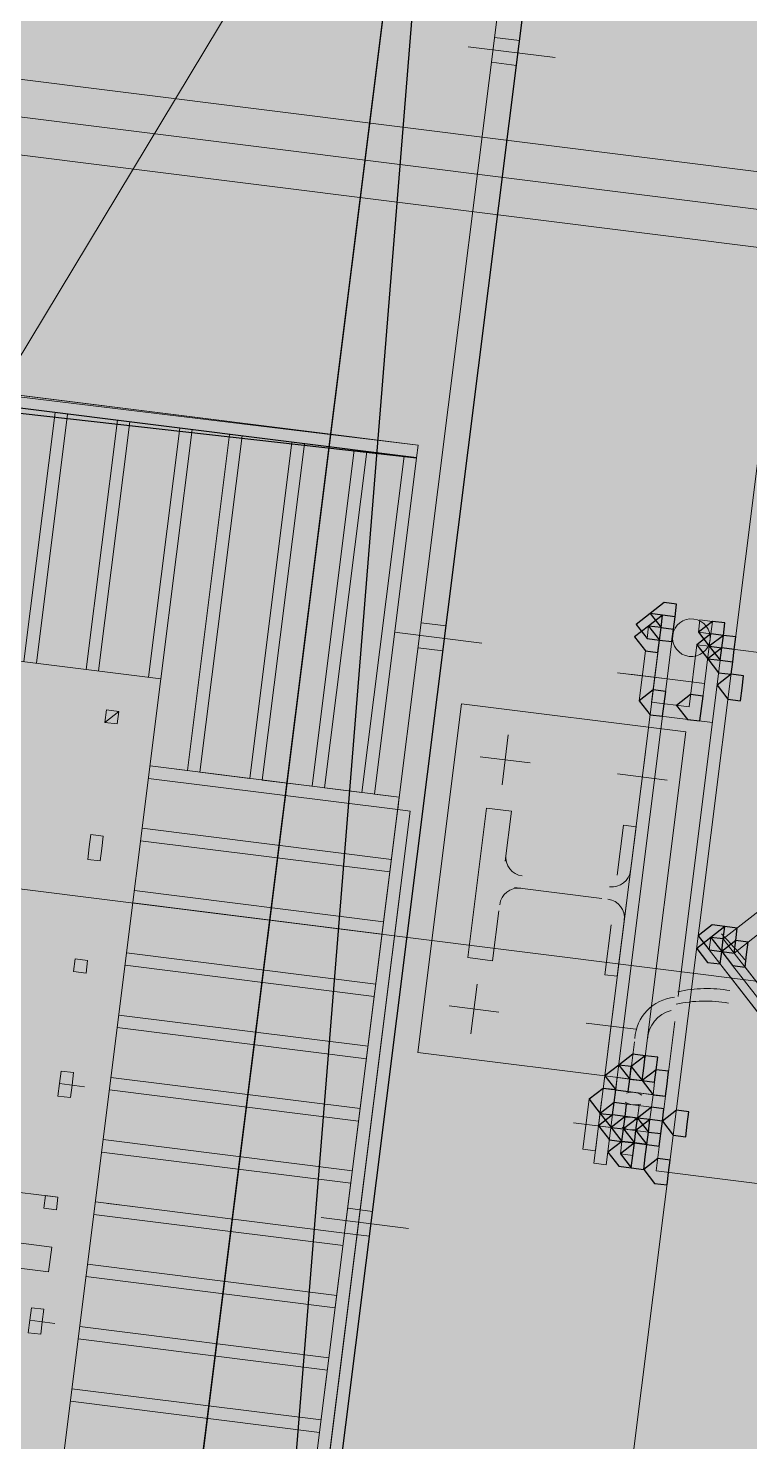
# Model space of a CAD drawing. Header units: metres. Extents: x -4 to 509425, y 7549 to 4732445.
# Drawn here: x 475993.408 to 475993.894, y 4719721.351 to 4719722.305 of the extents above; entities that cross this region are included whole.
import ezdxf

# ---------------------------------------------------------------- set-up
doc = ezdxf.new("R2010")
doc.units = ezdxf.units.M
doc.header["$LTSCALE"] = 0.01
doc.header["$MEASUREMENT"] = 0
doc.layers.get('0').update_dxf_attribs({"lineweight": 0})
doc.layers.add('_SUBESTACIÓN', color=1, linetype='Continuous')
doc.layers.add('SUBESTACION LA VID', color=253, linetype='Continuous')

# ---------------------------------------------------------------- blocks, each defined once
blk = doc.blocks.new('A$Cfff6051d')
at = {"layer": 'SUBESTACION LA VID', "transparency": 33554687}
h = blk.add_hatch(color=256, dxfattribs=at)
h.dxf.hatch_style = 2
h.paths.add_polyline_path([(475993.84363, 4719721.90771), (475993.84468, 4719721.91611), (475993.83628, 4719721.91716), (475993.82682, 4719721.90981), (475993.83417, 4719721.90036), (475993.84257, 4719721.89931)])
h = blk.add_hatch(color=256, dxfattribs=at)
h.dxf.hatch_style = 2
h.paths.add_polyline_path([(475993.83417, 4719721.90036), (475993.83522, 4719721.90876), (475993.82682, 4719721.90981), (475993.81737, 4719721.90247), (475993.82472, 4719721.89301), (475993.83312, 4719721.89196)])
h = blk.add_hatch(color=256, dxfattribs=at)
h.dxf.hatch_style = 2
h.paths.add_polyline_path([(475993.84257, 4719721.89931), (475993.84363, 4719721.90771), (475993.83522, 4719721.90876), (475993.82577, 4719721.90141), (475993.83312, 4719721.89196), (475993.84152, 4719721.89091)])
h = blk.add_hatch(color=256, dxfattribs=at)
h.dxf.hatch_style = 2
h.paths.add_polyline_path([(475993.83312, 4719721.89196), (475993.83417, 4719721.90036), (475993.82577, 4719721.90141), (475993.81632, 4719721.89407), (475993.82366, 4719721.88461), (475993.83206, 4719721.88356)])
h = blk.add_hatch(color=256, dxfattribs=at)
h.dxf.hatch_style = 2
h.paths.add_polyline_path([(475993.87512, 4719721.8867), (475993.87617, 4719721.8951), (475993.86777, 4719721.89615), (475993.85832, 4719721.8888), (475993.86567, 4719721.87935), (475993.87407, 4719721.87829)])
h = blk.add_hatch(color=256, dxfattribs=at)
h.dxf.hatch_style = 2
h.paths.add_polyline_path([(475993.87617, 4719721.8951), (475993.87723, 4719721.9035), (475993.86883, 4719721.90455), (475993.85937, 4719721.8972), (475993.86672, 4719721.88775), (475993.87512, 4719721.8867)])
h = blk.add_hatch(color=256, dxfattribs=at)
h.dxf.hatch_style = 2
h.paths.add_polyline_path([(475993.88247, 4719721.87724), (475993.88352, 4719721.88564), (475993.87512, 4719721.8867), (475993.86567, 4719721.87935), (475993.87302, 4719721.86989), (475993.88142, 4719721.86884)])
h = blk.add_hatch(color=256, dxfattribs=at)
h.dxf.hatch_style = 2
h.paths.add_polyline_path([(475993.88352, 4719721.88564), (475993.88457, 4719721.89404), (475993.87617, 4719721.8951), (475993.86672, 4719721.88775), (475993.87407, 4719721.87829), (475993.88247, 4719721.87724)])
h = blk.add_hatch(color=256, dxfattribs=at)
h.dxf.hatch_style = 2
h.paths.add_polyline_path([(475993.88352, 4719721.88564), (475993.88457, 4719721.89404), (475993.87617, 4719721.8951), (475993.86672, 4719721.88775), (475993.87407, 4719721.87829), (475993.88247, 4719721.87724)])
h = blk.add_hatch(color=256, dxfattribs=at)
h.dxf.hatch_style = 2
h.paths.add_polyline_path([(475993.88876, 4719721.85939), (475993.88982, 4719721.86779), (475993.88142, 4719721.86884), (475993.87196, 4719721.86149), (475993.87931, 4719721.85204), (475993.88771, 4719721.85099)])
h = blk.add_hatch(color=256, dxfattribs=at)
h.dxf.hatch_style = 2
h.paths.add_polyline_path([(475993.83626, 4719721.84891), (475993.83731, 4719721.85731), (475993.8289, 4719721.85836), (475993.81945, 4719721.85101), (475993.8268, 4719721.84156), (475993.8352, 4719721.84051)])
h = blk.add_hatch(color=256, dxfattribs=at)
h.dxf.hatch_style = 2
h.paths.add_polyline_path([(475993.83626, 4719721.84891), (475993.83731, 4719721.85731), (475993.8289, 4719721.85836), (475993.81945, 4719721.85101), (475993.8268, 4719721.84156), (475993.8352, 4719721.84051)])
h = blk.add_hatch(color=256, dxfattribs=at)
h.dxf.hatch_style = 2
h.paths.add_polyline_path([(475993.86146, 4719721.84575), (475993.86251, 4719721.85415), (475993.85411, 4719721.8552), (475993.84466, 4719721.84785), (475993.852, 4719721.8384), (475993.8604, 4719721.83735)])
h = blk.add_hatch(color=256, dxfattribs=at)
h.dxf.hatch_style = 2
h.paths.add_polyline_path([(475993.8761, 4719721.69033), (475993.87715, 4719721.69873), (475993.86875, 4719721.69978), (475993.8593, 4719721.69243), (475993.86665, 4719721.68298), (475993.87505, 4719721.68193)])
h = blk.add_hatch(color=256, dxfattribs=at)
h.dxf.hatch_style = 2
h.paths.add_polyline_path([(475993.8845, 4719721.68927), (475993.88555, 4719721.69767), (475993.87715, 4719721.69873), (475993.8677, 4719721.69138), (475993.87505, 4719721.68193), (475993.88345, 4719721.68087)])
h = blk.add_hatch(color=256, dxfattribs=at)
h.dxf.hatch_style = 2
h.paths.add_polyline_path([(475993.87505, 4719721.68193), (475993.8761, 4719721.69033), (475993.8677, 4719721.69138), (475993.85825, 4719721.68403), (475993.86559, 4719721.67458), (475993.87399, 4719721.67353)])
h = blk.add_hatch(color=256, dxfattribs=at)
h.dxf.hatch_style = 2
h.paths.add_polyline_path([(475993.89185, 4719721.67982), (475993.8929, 4719721.68822), (475993.8845, 4719721.68927), (475993.87505, 4719721.68193), (475993.88239, 4719721.67247), (475993.89079, 4719721.67142)])
h = blk.add_hatch(color=256, dxfattribs=at)
h.dxf.hatch_style = 2
h.paths.add_polyline_path([(475993.82251, 4719721.60319), (475993.82357, 4719721.61159), (475993.81517, 4719721.61264), (475993.80571, 4719721.6053), (475993.81306, 4719721.59584), (475993.82146, 4719721.59479)])
h = blk.add_hatch(color=256, dxfattribs=at)
h.dxf.hatch_style = 2
h.paths.add_polyline_path([(475993.83091, 4719721.60214), (475993.83197, 4719721.61054), (475993.82357, 4719721.61159), (475993.81411, 4719721.60424), (475993.82146, 4719721.59479), (475993.82986, 4719721.59374)])
h = blk.add_hatch(color=256, dxfattribs=at)
h.dxf.hatch_style = 2
h.paths.add_polyline_path([(475993.81306, 4719721.59584), (475993.81411, 4719721.60424), (475993.80571, 4719721.6053), (475993.79626, 4719721.59795), (475993.80361, 4719721.5885), (475993.81201, 4719721.58744)])
h = blk.add_hatch(color=256, dxfattribs=at)
h.dxf.hatch_style = 2
h.paths.add_polyline_path([(475993.83826, 4719721.59268), (475993.83931, 4719721.60108), (475993.83091, 4719721.60214), (475993.82146, 4719721.59479), (475993.82881, 4719721.58534), (475993.83721, 4719721.58428)])
h = blk.add_hatch(color=256, dxfattribs=at)
h.dxf.hatch_style = 2
h.paths.add_polyline_path([(475993.80256, 4719721.5801), (475993.80361, 4719721.5885), (475993.7952, 4719721.58955), (475993.78575, 4719721.5822), (475993.7931, 4719721.57275), (475993.8015, 4719721.57169)])
h = blk.add_hatch(color=256, dxfattribs=at)
h.dxf.hatch_style = 2
h.paths.add_polyline_path([(475993.8099, 4719721.57064), (475993.81096, 4719721.57904), (475993.80256, 4719721.5801), (475993.7931, 4719721.57275), (475993.80045, 4719721.56329), (475993.80885, 4719721.56224)])
h = blk.add_hatch(color=256, dxfattribs=at)
h.dxf.hatch_style = 2
h.paths.add_polyline_path([(475993.8099, 4719721.57064), (475993.81096, 4719721.57904), (475993.80256, 4719721.5801), (475993.7931, 4719721.57275), (475993.80045, 4719721.56329), (475993.80885, 4719721.56224)])
h = blk.add_hatch(color=256, dxfattribs=at)
h.dxf.hatch_style = 2
h.paths.add_polyline_path([(475993.8351, 4719721.56748), (475993.83616, 4719721.57588), (475993.82776, 4719721.57694), (475993.8183, 4719721.56959), (475993.82565, 4719721.56013), (475993.83405, 4719721.55908)])
h = blk.add_hatch(color=256, dxfattribs=at)
h.dxf.hatch_style = 2
h.paths.add_polyline_path([(475993.8351, 4719721.56748), (475993.83616, 4719721.57588), (475993.82776, 4719721.57694), (475993.8183, 4719721.56959), (475993.82565, 4719721.56013), (475993.83405, 4719721.55908)])
h = blk.add_hatch(color=256, dxfattribs=at)
h.dxf.hatch_style = 2
h.paths.add_polyline_path([(475993.8519, 4719721.56537), (475993.85296, 4719721.57378), (475993.84456, 4719721.57483), (475993.8351, 4719721.56748), (475993.84245, 4719721.55803), (475993.85085, 4719721.55697)])
h = blk.add_hatch(color=256, dxfattribs=at)
h.dxf.hatch_style = 2
h.paths.add_polyline_path([(475993.80885, 4719721.56224), (475993.8099, 4719721.57064), (475993.8015, 4719721.57169), (475993.79204, 4719721.56435), (475993.7994, 4719721.55489), (475993.8078, 4719721.55384)])
h = blk.add_hatch(color=256, dxfattribs=at)
h.dxf.hatch_style = 2
h.paths.add_polyline_path([(475993.81725, 4719721.56119), (475993.8183, 4719721.56959), (475993.8099, 4719721.57064), (475993.80045, 4719721.56329), (475993.8078, 4719721.55384), (475993.8162, 4719721.55279)])
h = blk.add_hatch(color=256, dxfattribs=at)
h.dxf.hatch_style = 2
h.paths.add_polyline_path([(475993.82565, 4719721.56013), (475993.8267, 4719721.56853), (475993.8183, 4719721.56959), (475993.80885, 4719721.56224), (475993.8162, 4719721.55279), (475993.8246, 4719721.55173)])
h = blk.add_hatch(color=256, dxfattribs=at)
h.dxf.hatch_style = 2
h.paths.add_polyline_path([(475993.83405, 4719721.55908), (475993.8351, 4719721.56748), (475993.8267, 4719721.56853), (475993.81725, 4719721.56119), (475993.8246, 4719721.55173), (475993.833, 4719721.55068)])
h = blk.add_hatch(color=256, dxfattribs=at)
h.dxf.hatch_style = 2
h.paths.add_polyline_path([(475993.81514, 4719721.54439), (475993.8162, 4719721.55279), (475993.8078, 4719721.55384), (475993.79834, 4719721.54649), (475993.80569, 4719721.53704), (475993.81409, 4719721.53599)])
h = blk.add_hatch(color=256, dxfattribs=at)
h.dxf.hatch_style = 2
h.paths.add_polyline_path([(475993.82354, 4719721.54333), (475993.8246, 4719721.55173), (475993.8162, 4719721.55279), (475993.80674, 4719721.54544), (475993.81409, 4719721.53599), (475993.82249, 4719721.53493)])
h = blk.add_hatch(color=256, dxfattribs=at)
h.dxf.hatch_style = 2
h.paths.add_polyline_path([(475993.83929, 4719721.53283), (475993.84034, 4719721.54123), (475993.83194, 4719721.54228), (475993.82249, 4719721.53493), (475993.82984, 4719721.52548), (475993.83824, 4719721.52443)])
h = blk.add_hatch(color=256, dxfattribs=at)
h.dxf.hatch_style = 2
h.paths.add_polyline_path([(475993.83929, 4719721.53283), (475993.84034, 4719721.54123), (475993.83194, 4719721.54228), (475993.82249, 4719721.53493), (475993.82984, 4719721.52548), (475993.83824, 4719721.52443)])
h = blk.add_hatch(color=256, dxfattribs=at)
h.dxf.hatch_style = 2
h.paths.add_polyline_path([(475993.83929, 4719721.53283), (475993.84034, 4719721.54123), (475993.83194, 4719721.54228), (475993.82249, 4719721.53493), (475993.82984, 4719721.52548), (475993.83824, 4719721.52443)])
at = {"layer": 'SUBESTACION LA VID', "lineweight": 0}
for p, q in [((475993.70112, 4719722.74468), (475993.43994, 4719720.6614)), ((475993.66506, 4719721.77651), (475993.5924, 4719721.19689))]:
    blk.add_line(p, q, dxfattribs=at)
at = {"layer": 'SUBESTACION LA VID', "lineweight": 15}
for p, q in [((475993.77672, 4719722.7352), (475993.51554, 4719720.65192)), ((475993.73876, 4719722.29628), (475993.72196, 4719722.29839)), ((475994.04115, 4719722.19011), (475993.25992, 4719722.28805)), ((475993.7629, 4719722.28472), (475993.7041, 4719722.29209)), ((475993.73665, 4719722.27948), (475993.71985, 4719722.28159)), ((475993.18955, 4719722.27128), (475994.3152, 4719722.13015)), ((475993.2536, 4719722.23765), (475994.02643, 4719722.14076)), ((475993.49708, 4719721.86583), (475991.65741, 4719722.09647)), ((475990.80682, 4719722.04952), (475993.95694, 4719721.65459)), ((475993.40468, 4719721.87741), (475993.42574, 4719722.04542)), ((475993.43414, 4719722.04437), (475993.41308, 4719721.87636)), ((475993.44668, 4719721.87215), (475993.46774, 4719722.04015)), ((475993.47614, 4719722.0391), (475993.45508, 4719721.8711)), ((475993.48868, 4719721.86688), (475993.50974, 4719722.03489)), ((475993.51814, 4719722.03384), (475993.49708, 4719721.86583)), ((475993.55175, 4719722.02962), (475993.52331, 4719721.80281)), ((475993.59375, 4719722.02436), (475993.56531, 4719721.79755)), ((475993.6704, 4719722.02328), (475993.66935, 4719722.01488)), ((475993.63575, 4719722.01909), (475993.60731, 4719721.79228)), ((475993.83417, 4719721.90036), (475993.83522, 4719721.90876)), ((475993.83417, 4719721.90036), (475993.83522, 4719721.90876)), ((475993.85937, 4719721.8972), (475993.86043, 4719721.9056)), ((475993.86043, 4719721.9056), (475993.86883, 4719721.90455)), ((475993.71341, 4719721.8899), (475993.65461, 4719721.89727)), ((475993.68926, 4719721.90146), (475993.67246, 4719721.90357)), ((475993.82577, 4719721.90141), (475993.82472, 4719721.89301)), ((475993.82577, 4719721.90141), (475993.83417, 4719721.90036)), ((475993.86777, 4719721.89615), (475993.86672, 4719721.88775)), ((475993.86777, 4719721.89615), (475993.86883, 4719721.90455)), ((475993.68715, 4719721.88466), (475993.67035, 4719721.88677)), ((475993.82472, 4719721.89301), (475993.83312, 4719721.89196)), ((475993.83206, 4719721.88356), (475993.83312, 4719721.89196)), ((475993.85306, 4719721.8468), (475993.85832, 4719721.8888)), ((475993.86672, 4719721.88775), (475993.85832, 4719721.8888)), ((475993.86146, 4719721.84575), (475993.86672, 4719721.88775)), ((475994.07673, 4719721.86142), (475993.87512, 4719721.8867)), ((475993.82366, 4719721.88461), (475993.81945, 4719721.85101)), ((475993.82366, 4719721.88461), (475993.83206, 4719721.88356)), ((475993.83206, 4719721.88356), (475993.82785, 4719721.84996)), ((475993.87407, 4719721.87829), (475993.84563, 4719721.65148)), ((475993.80476, 4719721.86992), (475993.83836, 4719721.86571)), ((475993.81316, 4719721.86887), (475993.86356, 4719721.86255)), ((475993.40756, 4719721.1518), (475993.49708, 4719721.86583)), ((475993.85306, 4719721.8468), (475993.82785, 4719721.84996)), ((475993.82785, 4719721.84996), (475993.82785, 4719721.84996)), ((475993.46872, 4719721.84379), (475993.45927, 4719721.83644)), ((475993.8268, 4719721.84156), (475993.8688, 4719721.83629)), ((475993.8268, 4719721.84156), (475993.8688, 4719721.83629)), ((475993.85306, 4719721.8468), (475993.85306, 4719721.8468)), ((475993.72703, 4719721.79434), (475993.73124, 4719721.82794)), ((475993.74593, 4719721.80903), (475993.71233, 4719721.81325)), ((475993.72913, 4719721.81114), (475993.72913, 4719721.81114)), ((475993.81943, 4719721.78275), (475993.82364, 4719721.81636)), ((475993.80473, 4719721.80166), (475993.83834, 4719721.79745)), ((475993.65666, 4719721.77756), (475993.48865, 4719721.79863)), ((475993.82153, 4719721.79956), (475993.82153, 4719721.79956)), ((475993.65772, 4719721.78596), (475993.58294, 4719721.18954)), ((475993.48444, 4719721.76503), (475993.65245, 4719721.74396)), ((475993.6514, 4719721.73556), (475993.48339, 4719721.75663)), ((475993.7942, 4719721.71766), (475993.7354, 4719721.72503)), ((475993.7354, 4719721.72503), (475993.7942, 4719721.71766)), ((475993.47918, 4719721.72303), (475993.64718, 4719721.70196)), ((475993.64613, 4719721.69356), (475993.47812, 4719721.71462)), ((475993.91181, 4719721.70292), (475993.88345, 4719721.68087)), ((475993.8677, 4719721.69138), (475993.86665, 4719721.68298)), ((475993.8677, 4719721.69138), (475993.8677, 4719721.69138)), ((475993.88345, 4719721.68087), (475993.8761, 4719721.69033)), ((475993.8761, 4719721.69033), (475993.88345, 4719721.68087)), ((475993.44766, 4719721.67578), (475993.43926, 4719721.67684)), ((475993.47391, 4719721.68102), (475993.64192, 4719721.65996)), ((475993.86665, 4719721.68298), (475993.86665, 4719721.68298)), ((475993.86665, 4719721.68298), (475993.92542, 4719721.60735)), ((475993.88345, 4719721.68087), (475993.98631, 4719721.54852)), ((475993.64087, 4719721.65156), (475993.47286, 4719721.67262)), ((475993.91913, 4719721.62521), (475993.88239, 4719721.67247)), ((475993.89079, 4719721.67142), (475993.88239, 4719721.67247)), ((475993.89079, 4719721.67142), (475993.92018, 4719721.63361)), ((475993.89079, 4719721.67142), (475993.89079, 4719721.67142)), ((475993.71018, 4719721.65993), (475993.70596, 4719721.62633)), ((475993.80258, 4719721.64835), (475993.79836, 4719721.61475)), ((475993.46864, 4719721.63902), (475993.63665, 4719721.61796)), ((475993.72487, 4719721.64103), (475993.69127, 4719721.64524)), ((475993.70807, 4719721.64313), (475993.70807, 4719721.64313)), ((475993.6356, 4719721.60956), (475993.46759, 4719721.63062)), ((475993.78367, 4719721.63366), (475993.81727, 4719721.62944)), ((475993.80047, 4719721.63155), (475993.80047, 4719721.63155)), ((475993.81622, 4719721.62104), (475993.81306, 4719721.59584)), ((475993.82146, 4719721.59479), (475993.82462, 4719721.61999)), ((475993.44553, 4719721.59073), (475993.42873, 4719721.59283)), ((475993.46338, 4719721.59702), (475993.63139, 4719721.57596)), ((475993.80361, 4719721.5885), (475993.80466, 4719721.5969)), ((475993.81306, 4719721.59584), (475993.80466, 4719721.5969)), ((475993.81306, 4719721.59584), (475993.81306, 4719721.59584)), ((475993.81306, 4719721.59584), (475993.81306, 4719721.59584)), ((475993.82146, 4719721.59479), (475993.82986, 4719721.59374)), ((475993.82146, 4719721.59479), (475993.82146, 4719721.59479)), ((475993.82881, 4719721.58534), (475993.82986, 4719721.59374)), ((475993.63033, 4719721.56756), (475993.46233, 4719721.58862)), ((475993.78154, 4719721.5486), (475993.78575, 4719721.5822)), ((475993.79415, 4719721.58115), (475993.79415, 4719721.58115)), ((475993.81096, 4719721.57904), (475993.81096, 4719721.57904)), ((475993.81936, 4719721.57799), (475993.81096, 4719721.57904)), ((475993.8183, 4719721.56959), (475993.81936, 4719721.57799)), ((475993.81936, 4719721.57799), (475993.81936, 4719721.57799)), ((475993.81936, 4719721.57799), (475993.81936, 4719721.57799)), ((475993.8267, 4719721.56853), (475993.82776, 4719721.57694)), ((475993.77524, 4719721.56645), (475993.82565, 4719721.56013)), ((475993.77524, 4719721.56645), (475993.80045, 4719721.56329)), ((475993.8267, 4719721.56853), (475993.8015, 4719721.57169)), ((475993.8267, 4719721.56853), (475993.8015, 4719721.57169)), ((475993.8099, 4719721.57064), (475993.8183, 4719721.56959)), ((475993.08324, 4719721.55936), (475993.42765, 4719721.51618)), ((475993.45811, 4719721.55502), (475993.62612, 4719721.53395)), ((475993.8078, 4719721.55384), (475993.80674, 4719721.54544)), ((475993.8162, 4719721.55279), (475993.8078, 4719721.55384)), ((475993.80885, 4719721.56224), (475993.80885, 4719721.56224)), ((475993.80885, 4719721.56224), (475993.80885, 4719721.56224)), ((475993.81725, 4719721.56119), (475993.81725, 4719721.56119)), ((475993.81725, 4719721.56119), (475993.81725, 4719721.56119)), ((475993.62507, 4719721.52555), (475993.45706, 4719721.54662)), ((475993.80674, 4719721.54544), (475993.81514, 4719721.54439)), ((475993.8162, 4719721.55279), (475993.81514, 4719721.54439)), ((475993.41925, 4719721.51723), (475993.42765, 4719721.51618)), ((475993.42659, 4719721.50777), (475993.41819, 4719721.50883)), ((475993.45285, 4719721.51302), (475993.62086, 4719721.49195)), ((475993.46125, 4719721.51196), (475993.47805, 4719721.50986)), ((475993.63976, 4719721.50665), (475993.62296, 4719721.50875)), ((475993.42343, 4719721.48257), (475993.29743, 4719721.49837)), ((475993.6198, 4719721.48355), (475993.45179, 4719721.50461)), ((475993.66391, 4719721.49509), (475993.60511, 4719721.50246)), ((475993.63766, 4719721.48985), (475993.62086, 4719721.49195)), ((475993.44758, 4719721.47101), (475993.61559, 4719721.44995)), ((475993.61454, 4719721.44155), (475993.44653, 4719721.46261)), ((475993.40872, 4719721.43323), (475993.42552, 4719721.43112)), ((475993.44232, 4719721.42901), (475993.61032, 4719721.40795)), ((475993.60927, 4719721.39955), (475993.44126, 4719721.42061)), ((475993.43705, 4719721.38701), (475993.60506, 4719721.36595)), ((475993.60401, 4719721.35755), (475993.436, 4719721.37861))]:
    blk.add_line(p, q, dxfattribs=at)
for points in [[(475994.00779, 4719722.87688), (475991.03408, 4719723.24969), (475990.73077, 4719720.8304), (475993.70449, 4719720.45758), (475994.00779, 4719722.87688)], [(475993.53234, 4719720.64981), (475993.04512, 4719720.7109), (475993.3063, 4719722.79418), (475993.79352, 4719722.7331), (475993.53234, 4719720.64981)], [(475993.70112, 4719722.74468), (475993.43994, 4719720.6614), (475993.53234, 4719720.64981), (475993.79352, 4719722.7331), (475993.70112, 4719722.74468)], [(475993.70112, 4719722.74468), (475993.43994, 4719720.6614), (475993.53234, 4719720.64981), (475993.79352, 4719722.7331), (475993.70112, 4719722.74468)], [(475993.79352, 4719722.7331), (475993.20091, 4719721.74938), (475993.53234, 4719720.64981)], [(475993.03263, 4719721.01963), (475993.53665, 4719720.95644), (475993.53771, 4719720.96484), (475993.56614, 4719721.19165), (475993.58294, 4719721.18954), (475993.584, 4719721.19794), (475993.5924, 4719721.19689), (475993.66506, 4719721.77651), (475993.65666, 4719721.77756), (475993.65772, 4719721.78596), (475993.64092, 4719721.78807), (475993.66935, 4719722.01488), (475993.6704, 4719722.02328), (475993.16638, 4719722.08647)], [(475993.6704, 4719722.02328), (475991.64592, 4719722.27709), (475991.64487, 4719722.26869)], [(475991.64487, 4719722.26869), (475993.66935, 4719722.01488), (475993.64092, 4719721.78807), (475993.65772, 4719721.78596), (475993.48971, 4719721.80703)], [(475993.48971, 4719721.80703), (475993.51491, 4719721.80387), (475993.54335, 4719722.03068)], [(475993.52331, 4719721.80281), (475993.55691, 4719721.7986), (475993.58535, 4719722.02541)], [(475993.56531, 4719721.79755), (475993.59891, 4719721.79334), (475993.62735, 4719722.02015)], [(475993.60731, 4719721.79228), (475993.63252, 4719721.78912), (475993.66095, 4719722.01593)], [(475993.85937, 4719721.8972), (475993.86777, 4719721.89615), (475993.85937, 4719721.8972)], [(475993.78889, 4719721.53915), (475993.79729, 4719721.53809), (475993.84152, 4719721.89091), (475993.83312, 4719721.89196), (475993.78889, 4719721.53915)], [(475993.83312, 4719721.89196), (475993.82785, 4719721.84996), (475993.83206, 4719721.88356)], [(475993.67025, 4719721.61375), (475993.69974, 4719721.84895), (475993.85095, 4719721.83), (475993.82146, 4719721.59479), (475993.67025, 4719721.61375)], [(475993.46032, 4719721.84484), (475993.46872, 4719721.84379), (475993.46767, 4719721.83539), (475993.45927, 4719721.83644), (475993.46032, 4719721.84484)], [(475993.65666, 4719721.77756), (475993.66506, 4719721.77651), (475993.5924, 4719721.19689), (475993.584, 4719721.19794)], [(475993.7249, 4719721.70928), (475993.72068, 4719721.67568), (475993.70388, 4719721.67779), (475993.71652, 4719721.77859), (475993.73332, 4719721.77649), (475993.72911, 4719721.74288)], [(475993.80471, 4719721.73341), (475993.80892, 4719721.76701), (475993.81732, 4719721.76595), (475993.80468, 4719721.66515), (475993.79628, 4719721.6662), (475993.80049, 4719721.69981)], [(475993.44874, 4719721.75244), (475993.44979, 4719721.76084), (475993.45819, 4719721.75978), (475993.45714, 4719721.75138), (475993.45608, 4719721.74298), (475993.44768, 4719721.74404), (475993.44874, 4719721.75244)], [(475993.90446, 4719721.71237), (475993.8761, 4719721.69033), (475993.90446, 4719721.71237)], [(475993.8677, 4719721.69138), (475993.8677, 4719721.69138), (475993.86665, 4719721.68298)], [(475993.8761, 4719721.69033), (475993.8677, 4719721.69138), (475993.8761, 4719721.69033)], [(475993.4382, 4719721.66843), (475993.43926, 4719721.67684), (475993.44766, 4719721.67578), (475993.4466, 4719721.66738), (475993.4382, 4719721.66843)], [(475993.86665, 4719721.68298), (475993.92542, 4719721.60735), (475993.93382, 4719721.6063)], [(475993.84353, 4719721.63468), (475993.83089, 4719721.53388), (475994.1081, 4719721.49913)], [(475993.42873, 4719721.59283), (475993.42978, 4719721.60123), (475993.43818, 4719721.60018), (475993.43713, 4719721.59178), (475993.43607, 4719721.58338), (475993.42767, 4719721.58443), (475993.42873, 4719721.59283)], [(475993.83721, 4719721.58428), (475993.7952, 4719721.58955), (475993.83721, 4719721.58428)], [(475993.80256, 4719721.5801), (475993.82776, 4719721.57694), (475993.82881, 4719721.58534), (475993.80361, 4719721.5885), (475993.80256, 4719721.5801), (475993.8015, 4719721.57169)], [(475993.78154, 4719721.5486), (475993.78994, 4719721.54755), (475993.79415, 4719721.58115)], [(475993.8183, 4719721.56959), (475993.8099, 4719721.57064), (475993.81096, 4719721.57904)], [(475993.8015, 4719721.57169), (475993.8267, 4719721.56853), (475993.8015, 4719721.57169)], [(475993.41925, 4719721.51723), (475993.42765, 4719721.51618), (475993.42659, 4719721.50777), (475993.41819, 4719721.50883), (475993.41925, 4719721.51723)], [(475993.29532, 4719721.48157), (475993.42133, 4719721.46577), (475993.42343, 4719721.48257)], [(475993.40872, 4719721.43323), (475993.40977, 4719721.44163), (475993.41817, 4719721.44057), (475993.41712, 4719721.43217), (475993.41606, 4719721.42377), (475993.40766, 4719721.42483), (475993.40872, 4719721.43323)]]:
    blk.add_lwpolyline(points, dxfattribs=at)
at = {"layer": 'SUBESTACION LA VID', "lineweight": 0}
for points in [[(475993.66935, 4719722.01488), (475991.64487, 4719722.26869), (475993.66935, 4719722.01488), (475991.64171, 4719722.24349)], [(475992.96477, 4719722.11175), (475993.6704, 4719722.02328), (475991.64487, 4719722.26869), (475992.96477, 4719722.11175)], [(475993.64092, 4719721.78807), (475993.65772, 4719721.78596), (475993.64092, 4719721.78807), (475993.65772, 4719721.78596)]]:
    blk.add_lwpolyline(points, dxfattribs=at)
at = {"layer": 'SUBESTACION LA VID'}
for points in [[(475991.64171, 4719722.24349), (475993.66935, 4719722.01488), (475991.64487, 4719722.26869)], [(475993.84363, 4719721.90771), (475993.84468, 4719721.91611), (475993.83628, 4719721.91716), (475993.82682, 4719721.90981), (475993.83417, 4719721.90036), (475993.84257, 4719721.89931)], [(475993.83417, 4719721.90036), (475993.83522, 4719721.90876), (475993.82682, 4719721.90981), (475993.81737, 4719721.90247), (475993.82472, 4719721.89301), (475993.83312, 4719721.89196)], [(475993.84257, 4719721.89931), (475993.84363, 4719721.90771), (475993.83522, 4719721.90876), (475993.82577, 4719721.90141), (475993.83312, 4719721.89196), (475993.84152, 4719721.89091)], [(475993.83312, 4719721.89196), (475993.83417, 4719721.90036), (475993.82577, 4719721.90141), (475993.81632, 4719721.89407), (475993.82366, 4719721.88461), (475993.83206, 4719721.88356)], [(475993.87512, 4719721.8867), (475993.87617, 4719721.8951), (475993.86777, 4719721.89615), (475993.85832, 4719721.8888), (475993.86567, 4719721.87935), (475993.87407, 4719721.87829)], [(475993.87617, 4719721.8951), (475993.87723, 4719721.9035), (475993.86883, 4719721.90455), (475993.85937, 4719721.8972), (475993.86672, 4719721.88775), (475993.87512, 4719721.8867)], [(475993.88247, 4719721.87724), (475993.88352, 4719721.88564), (475993.87512, 4719721.8867), (475993.86567, 4719721.87935), (475993.87302, 4719721.86989), (475993.88142, 4719721.86884)], [(475993.88352, 4719721.88564), (475993.88457, 4719721.89404), (475993.87617, 4719721.8951), (475993.86672, 4719721.88775), (475993.87407, 4719721.87829), (475993.88247, 4719721.87724)], [(475993.88352, 4719721.88564), (475993.88457, 4719721.89404), (475993.87617, 4719721.8951), (475993.86672, 4719721.88775), (475993.87407, 4719721.87829), (475993.88247, 4719721.87724)], [(475993.88876, 4719721.85939), (475993.88982, 4719721.86779), (475993.88142, 4719721.86884), (475993.87196, 4719721.86149), (475993.87931, 4719721.85204), (475993.88771, 4719721.85099)], [(475993.83626, 4719721.84891), (475993.83731, 4719721.85731), (475993.8289, 4719721.85836), (475993.81945, 4719721.85101), (475993.8268, 4719721.84156), (475993.8352, 4719721.84051)], [(475993.83626, 4719721.84891), (475993.83731, 4719721.85731), (475993.8289, 4719721.85836), (475993.81945, 4719721.85101), (475993.8268, 4719721.84156), (475993.8352, 4719721.84051)], [(475993.86146, 4719721.84575), (475993.86251, 4719721.85415), (475993.85411, 4719721.8552), (475993.84466, 4719721.84785), (475993.852, 4719721.8384), (475993.8604, 4719721.83735)], [(475993.8761, 4719721.69033), (475993.87715, 4719721.69873), (475993.86875, 4719721.69978), (475993.8593, 4719721.69243), (475993.86665, 4719721.68298), (475993.87505, 4719721.68193)], [(475993.8845, 4719721.68927), (475993.88555, 4719721.69767), (475993.87715, 4719721.69873), (475993.8677, 4719721.69138), (475993.87505, 4719721.68193), (475993.88345, 4719721.68087)], [(475993.87505, 4719721.68193), (475993.8761, 4719721.69033), (475993.8677, 4719721.69138), (475993.85825, 4719721.68403), (475993.86559, 4719721.67458), (475993.87399, 4719721.67353)], [(475993.89185, 4719721.67982), (475993.8929, 4719721.68822), (475993.8845, 4719721.68927), (475993.87505, 4719721.68193), (475993.88239, 4719721.67247), (475993.89079, 4719721.67142)], [(475993.82251, 4719721.60319), (475993.82357, 4719721.61159), (475993.81517, 4719721.61264), (475993.80571, 4719721.6053), (475993.81306, 4719721.59584), (475993.82146, 4719721.59479)], [(475993.83091, 4719721.60214), (475993.83197, 4719721.61054), (475993.82357, 4719721.61159), (475993.81411, 4719721.60424), (475993.82146, 4719721.59479), (475993.82986, 4719721.59374)], [(475993.81306, 4719721.59584), (475993.81411, 4719721.60424), (475993.80571, 4719721.6053), (475993.79626, 4719721.59795), (475993.80361, 4719721.5885), (475993.81201, 4719721.58744)], [(475993.83826, 4719721.59268), (475993.83931, 4719721.60108), (475993.83091, 4719721.60214), (475993.82146, 4719721.59479), (475993.82881, 4719721.58534), (475993.83721, 4719721.58428)], [(475993.80256, 4719721.5801), (475993.80361, 4719721.5885), (475993.7952, 4719721.58955), (475993.78575, 4719721.5822), (475993.7931, 4719721.57275), (475993.8015, 4719721.57169)], [(475993.8099, 4719721.57064), (475993.81096, 4719721.57904), (475993.80256, 4719721.5801), (475993.7931, 4719721.57275), (475993.80045, 4719721.56329), (475993.80885, 4719721.56224)], [(475993.8099, 4719721.57064), (475993.81096, 4719721.57904), (475993.80256, 4719721.5801), (475993.7931, 4719721.57275), (475993.80045, 4719721.56329), (475993.80885, 4719721.56224)], [(475993.8351, 4719721.56748), (475993.83616, 4719721.57588), (475993.82776, 4719721.57694), (475993.8183, 4719721.56959), (475993.82565, 4719721.56013), (475993.83405, 4719721.55908)], [(475993.8351, 4719721.56748), (475993.83616, 4719721.57588), (475993.82776, 4719721.57694), (475993.8183, 4719721.56959), (475993.82565, 4719721.56013), (475993.83405, 4719721.55908)], [(475993.8519, 4719721.56537), (475993.85296, 4719721.57378), (475993.84456, 4719721.57483), (475993.8351, 4719721.56748), (475993.84245, 4719721.55803), (475993.85085, 4719721.55697)], [(475993.80885, 4719721.56224), (475993.8099, 4719721.57064), (475993.8015, 4719721.57169), (475993.79204, 4719721.56435), (475993.7994, 4719721.55489), (475993.8078, 4719721.55384)], [(475993.81725, 4719721.56119), (475993.8183, 4719721.56959), (475993.8099, 4719721.57064), (475993.80045, 4719721.56329), (475993.8078, 4719721.55384), (475993.8162, 4719721.55279)], [(475993.82565, 4719721.56013), (475993.8267, 4719721.56853), (475993.8183, 4719721.56959), (475993.80885, 4719721.56224), (475993.8162, 4719721.55279), (475993.8246, 4719721.55173)], [(475993.83405, 4719721.55908), (475993.8351, 4719721.56748), (475993.8267, 4719721.56853), (475993.81725, 4719721.56119), (475993.8246, 4719721.55173), (475993.833, 4719721.55068)], [(475993.81514, 4719721.54439), (475993.8162, 4719721.55279), (475993.8078, 4719721.55384), (475993.79834, 4719721.54649), (475993.80569, 4719721.53704), (475993.81409, 4719721.53599)], [(475993.82354, 4719721.54333), (475993.8246, 4719721.55173), (475993.8162, 4719721.55279), (475993.80674, 4719721.54544), (475993.81409, 4719721.53599), (475993.82249, 4719721.53493)], [(475993.83929, 4719721.53283), (475993.84034, 4719721.54123), (475993.83194, 4719721.54228), (475993.82249, 4719721.53493), (475993.82984, 4719721.52548), (475993.83824, 4719721.52443)], [(475993.83929, 4719721.53283), (475993.84034, 4719721.54123), (475993.83194, 4719721.54228), (475993.82249, 4719721.53493), (475993.82984, 4719721.52548), (475993.83824, 4719721.52443)], [(475993.83929, 4719721.53283), (475993.84034, 4719721.54123), (475993.83194, 4719721.54228), (475993.82249, 4719721.53493), (475993.82984, 4719721.52548), (475993.83824, 4719721.52443)]]:
    blk.add_lwpolyline(points, close=True, dxfattribs=at)
at = {"layer": 'SUBESTACION LA VID', "lineweight": 0}
for points in [[(475991.64171, 4719722.24349), (475993.66935, 4719722.01488), (475991.64487, 4719722.26869)], [(475993.84363, 4719721.90771), (475993.84468, 4719721.91611), (475993.83628, 4719721.91716), (475993.82682, 4719721.90981), (475993.83417, 4719721.90036), (475993.84257, 4719721.89931)], [(475993.83417, 4719721.90036), (475993.83522, 4719721.90876), (475993.82682, 4719721.90981), (475993.81737, 4719721.90247), (475993.82472, 4719721.89301), (475993.83312, 4719721.89196)], [(475993.84257, 4719721.89931), (475993.84363, 4719721.90771), (475993.83522, 4719721.90876), (475993.82577, 4719721.90141), (475993.83312, 4719721.89196), (475993.84152, 4719721.89091)], [(475993.83312, 4719721.89196), (475993.83417, 4719721.90036), (475993.82577, 4719721.90141), (475993.81632, 4719721.89407), (475993.82366, 4719721.88461), (475993.83206, 4719721.88356)], [(475993.87512, 4719721.8867), (475993.87617, 4719721.8951), (475993.86777, 4719721.89615), (475993.85832, 4719721.8888), (475993.86567, 4719721.87935), (475993.87407, 4719721.87829)], [(475993.87617, 4719721.8951), (475993.87723, 4719721.9035), (475993.86883, 4719721.90455), (475993.85937, 4719721.8972), (475993.86672, 4719721.88775), (475993.87512, 4719721.8867)], [(475993.88247, 4719721.87724), (475993.88352, 4719721.88564), (475993.87512, 4719721.8867), (475993.86567, 4719721.87935), (475993.87302, 4719721.86989), (475993.88142, 4719721.86884)], [(475993.88352, 4719721.88564), (475993.88457, 4719721.89404), (475993.87617, 4719721.8951), (475993.86672, 4719721.88775), (475993.87407, 4719721.87829), (475993.88247, 4719721.87724)], [(475993.88352, 4719721.88564), (475993.88457, 4719721.89404), (475993.87617, 4719721.8951), (475993.86672, 4719721.88775), (475993.87407, 4719721.87829), (475993.88247, 4719721.87724)], [(475993.88876, 4719721.85939), (475993.88982, 4719721.86779), (475993.88142, 4719721.86884), (475993.87196, 4719721.86149), (475993.87931, 4719721.85204), (475993.88771, 4719721.85099)], [(475993.83626, 4719721.84891), (475993.83731, 4719721.85731), (475993.8289, 4719721.85836), (475993.81945, 4719721.85101), (475993.8268, 4719721.84156), (475993.8352, 4719721.84051)], [(475993.83626, 4719721.84891), (475993.83731, 4719721.85731), (475993.8289, 4719721.85836), (475993.81945, 4719721.85101), (475993.8268, 4719721.84156), (475993.8352, 4719721.84051)], [(475993.86146, 4719721.84575), (475993.86251, 4719721.85415), (475993.85411, 4719721.8552), (475993.84466, 4719721.84785), (475993.852, 4719721.8384), (475993.8604, 4719721.83735)], [(475993.8761, 4719721.69033), (475993.87715, 4719721.69873), (475993.86875, 4719721.69978), (475993.8593, 4719721.69243), (475993.86665, 4719721.68298), (475993.87505, 4719721.68193)], [(475993.8845, 4719721.68927), (475993.88555, 4719721.69767), (475993.87715, 4719721.69873), (475993.8677, 4719721.69138), (475993.87505, 4719721.68193), (475993.88345, 4719721.68087)], [(475993.87505, 4719721.68193), (475993.8761, 4719721.69033), (475993.8677, 4719721.69138), (475993.85825, 4719721.68403), (475993.86559, 4719721.67458), (475993.87399, 4719721.67353)], [(475993.89185, 4719721.67982), (475993.8929, 4719721.68822), (475993.8845, 4719721.68927), (475993.87505, 4719721.68193), (475993.88239, 4719721.67247), (475993.89079, 4719721.67142)], [(475993.82251, 4719721.60319), (475993.82357, 4719721.61159), (475993.81517, 4719721.61264), (475993.80571, 4719721.6053), (475993.81306, 4719721.59584), (475993.82146, 4719721.59479)], [(475993.83091, 4719721.60214), (475993.83197, 4719721.61054), (475993.82357, 4719721.61159), (475993.81411, 4719721.60424), (475993.82146, 4719721.59479), (475993.82986, 4719721.59374)], [(475993.81306, 4719721.59584), (475993.81411, 4719721.60424), (475993.80571, 4719721.6053), (475993.79626, 4719721.59795), (475993.80361, 4719721.5885), (475993.81201, 4719721.58744)], [(475993.83826, 4719721.59268), (475993.83931, 4719721.60108), (475993.83091, 4719721.60214), (475993.82146, 4719721.59479), (475993.82881, 4719721.58534), (475993.83721, 4719721.58428)], [(475993.80256, 4719721.5801), (475993.80361, 4719721.5885), (475993.7952, 4719721.58955), (475993.78575, 4719721.5822), (475993.7931, 4719721.57275), (475993.8015, 4719721.57169)], [(475993.8099, 4719721.57064), (475993.81096, 4719721.57904), (475993.80256, 4719721.5801), (475993.7931, 4719721.57275), (475993.80045, 4719721.56329), (475993.80885, 4719721.56224)], [(475993.8099, 4719721.57064), (475993.81096, 4719721.57904), (475993.80256, 4719721.5801), (475993.7931, 4719721.57275), (475993.80045, 4719721.56329), (475993.80885, 4719721.56224)], [(475993.8351, 4719721.56748), (475993.83616, 4719721.57588), (475993.82776, 4719721.57694), (475993.8183, 4719721.56959), (475993.82565, 4719721.56013), (475993.83405, 4719721.55908)], [(475993.8351, 4719721.56748), (475993.83616, 4719721.57588), (475993.82776, 4719721.57694), (475993.8183, 4719721.56959), (475993.82565, 4719721.56013), (475993.83405, 4719721.55908)], [(475993.8519, 4719721.56537), (475993.85296, 4719721.57378), (475993.84456, 4719721.57483), (475993.8351, 4719721.56748), (475993.84245, 4719721.55803), (475993.85085, 4719721.55697)], [(475993.80885, 4719721.56224), (475993.8099, 4719721.57064), (475993.8015, 4719721.57169), (475993.79204, 4719721.56435), (475993.7994, 4719721.55489), (475993.8078, 4719721.55384)], [(475993.81725, 4719721.56119), (475993.8183, 4719721.56959), (475993.8099, 4719721.57064), (475993.80045, 4719721.56329), (475993.8078, 4719721.55384), (475993.8162, 4719721.55279)], [(475993.82565, 4719721.56013), (475993.8267, 4719721.56853), (475993.8183, 4719721.56959), (475993.80885, 4719721.56224), (475993.8162, 4719721.55279), (475993.8246, 4719721.55173)], [(475993.83405, 4719721.55908), (475993.8351, 4719721.56748), (475993.8267, 4719721.56853), (475993.81725, 4719721.56119), (475993.8246, 4719721.55173), (475993.833, 4719721.55068)], [(475993.81514, 4719721.54439), (475993.8162, 4719721.55279), (475993.8078, 4719721.55384), (475993.79834, 4719721.54649), (475993.80569, 4719721.53704), (475993.81409, 4719721.53599)], [(475993.82354, 4719721.54333), (475993.8246, 4719721.55173), (475993.8162, 4719721.55279), (475993.80674, 4719721.54544), (475993.81409, 4719721.53599), (475993.82249, 4719721.53493)], [(475993.83929, 4719721.53283), (475993.84034, 4719721.54123), (475993.83194, 4719721.54228), (475993.82249, 4719721.53493), (475993.82984, 4719721.52548), (475993.83824, 4719721.52443)], [(475993.83929, 4719721.53283), (475993.84034, 4719721.54123), (475993.83194, 4719721.54228), (475993.82249, 4719721.53493), (475993.82984, 4719721.52548), (475993.83824, 4719721.52443)], [(475993.83929, 4719721.53283), (475993.84034, 4719721.54123), (475993.83194, 4719721.54228), (475993.82249, 4719721.53493), (475993.82984, 4719721.52548), (475993.83824, 4719721.52443)]]:
    blk.add_lwpolyline(points, close=True, dxfattribs=at)
at = {"layer": 'SUBESTACION LA VID'}
for points in [[(475993.53234, 4719720.64981), (475993.53234, 4719720.64981), (475993.70112, 4719722.74468), (475993.70112, 4719722.74468), (475993.70112, 4719722.74468), (475993.43994, 4719720.6614), (475993.43994, 4719720.6614), (475993.43994, 4719720.6614), (475993.53234, 4719720.64981), (475993.53234, 4719720.64981)], [(475993.79352, 4719722.7331), (475993.79352, 4719722.7331), (475993.53234, 4719720.64981), (475993.53234, 4719720.64981), (475993.53234, 4719720.64981), (475993.70112, 4719722.74468), (475993.70112, 4719722.74468), (475993.70112, 4719722.74468), (475993.79352, 4719722.7331), (475993.79352, 4719722.7331)]]:
    blk.add_open_spline(points, degree=3, knots=[0, 0, 0, 0, 1, 1, 1, 2, 2, 2, 3, 3, 3, 3], dxfattribs=at)
at = {"layer": 'SUBESTACION LA VID', "lineweight": 0}
for points in [[(475993.53234, 4719720.64981), (475993.53234, 4719720.64981), (475993.70112, 4719722.74468), (475993.70112, 4719722.74468), (475993.70112, 4719722.74468), (475993.43994, 4719720.6614), (475993.43994, 4719720.6614), (475993.43994, 4719720.6614), (475993.53234, 4719720.64981), (475993.53234, 4719720.64981)], [(475993.79352, 4719722.7331), (475993.79352, 4719722.7331), (475993.53234, 4719720.64981), (475993.53234, 4719720.64981), (475993.53234, 4719720.64981), (475993.70112, 4719722.74468), (475993.70112, 4719722.74468), (475993.70112, 4719722.74468), (475993.79352, 4719722.7331), (475993.79352, 4719722.7331)]]:
    blk.add_open_spline(points, degree=3, knots=[0, 0, 0, 0, 1, 1, 1, 2, 2, 2, 3, 3, 3, 3], dxfattribs=at)
at = {"layer": 'SUBESTACION LA VID', "lineweight": 15}
blk.add_open_spline([(475993.84205, 4719721.89511), (475993.84118, 4719721.88815), (475993.84611, 4719721.8818), (475993.85307, 4719721.88093), (475993.86002, 4719721.88005), (475993.86638, 4719721.88499), (475993.86725, 4719721.89195), (475993.86812, 4719721.89891), (475993.86318, 4719721.90526), (475993.85623, 4719721.90613), (475993.84927, 4719721.907), (475993.84292, 4719721.90207), (475993.84205, 4719721.89511)], degree=3, knots=[0, 0, 0, 0, 1, 1, 1, 2, 2, 2, 3, 3, 3, 4, 4, 4, 4], dxfattribs=at)
for points in [[(475993.72963, 4719721.74709), (475993.72876, 4719721.74012), (475993.73369, 4719721.73378), (475993.74065, 4719721.7329)], [(475993.79945, 4719721.72553), (475993.80641, 4719721.72466), (475993.81276, 4719721.72959), (475993.81363, 4719721.73655)], [(475993.7396, 4719721.7245), (475993.73264, 4719721.72538), (475993.72629, 4719721.72044), (475993.72542, 4719721.71348)], [(475993.80942, 4719721.70295), (475993.81029, 4719721.70991), (475993.80536, 4719721.71626), (475993.7984, 4719721.71713)], [(475993.89065, 4719721.67619), (475993.88574, 4719721.6823), (475993.88051, 4719721.68814), (475993.87498, 4719721.6937)], [(475993.89065, 4719721.67619), (475993.88574, 4719721.6823), (475993.88051, 4719721.68814), (475993.87498, 4719721.6937)], [(475993.8432, 4719721.65104), (475993.82868, 4719721.64959), (475993.81738, 4719721.63779), (475993.81656, 4719721.62322)], [(475993.8796, 4719721.6471), (475993.86796, 4719721.64918), (475993.85601, 4719721.64892), (475993.84447, 4719721.64632)], [(475993.88066, 4719721.6555), (475993.86901, 4719721.65758), (475993.85706, 4719721.65732), (475993.84552, 4719721.65472)], [(475993.84097, 4719721.64208), (475993.832, 4719721.63981), (475993.82553, 4719721.63198), (475993.82501, 4719721.62274)], [(475993.82132, 4719721.5851), (475993.81817, 4719721.58706), (475993.81433, 4719721.58754), (475993.8108, 4719721.58642)], [(475993.81004, 4719721.58032), (475993.81318, 4719721.57837), (475993.81703, 4719721.57789), (475993.82055, 4719721.57901)], [(475993.80793, 4719721.56352), (475993.81107, 4719721.56157), (475993.81492, 4719721.56109), (475993.81845, 4719721.56221)], [(475993.81921, 4719721.5683), (475993.81607, 4719721.57026), (475993.81222, 4719721.57074), (475993.80869, 4719721.56962)]]:
    blk.add_open_spline(points, degree=3, dxfattribs=at)

msp = doc.modelspace()

# ---------------------------------------------------------------- hatches: boundary and pattern name
at = {"layer": '_SUBESTACIÓN', "transparency": 33554559}
h = msp.add_hatch(color=1, dxfattribs=at)
h.dxf.hatch_style = 1
h.paths.add_polyline_path([(475968.63988, 4719805.82503), (476089.93862, 4719790.61504), (476078.16862, 4719696.74002), (475956.86864, 4719711.95017)])

# ---------------------------------------------------------------- block references
at = {"linetype": 'Continuous'}
msp.add_blockref('A$Cfff6051d', (0, 0), dxfattribs=at)

doc.saveas('drawing.dxf')
